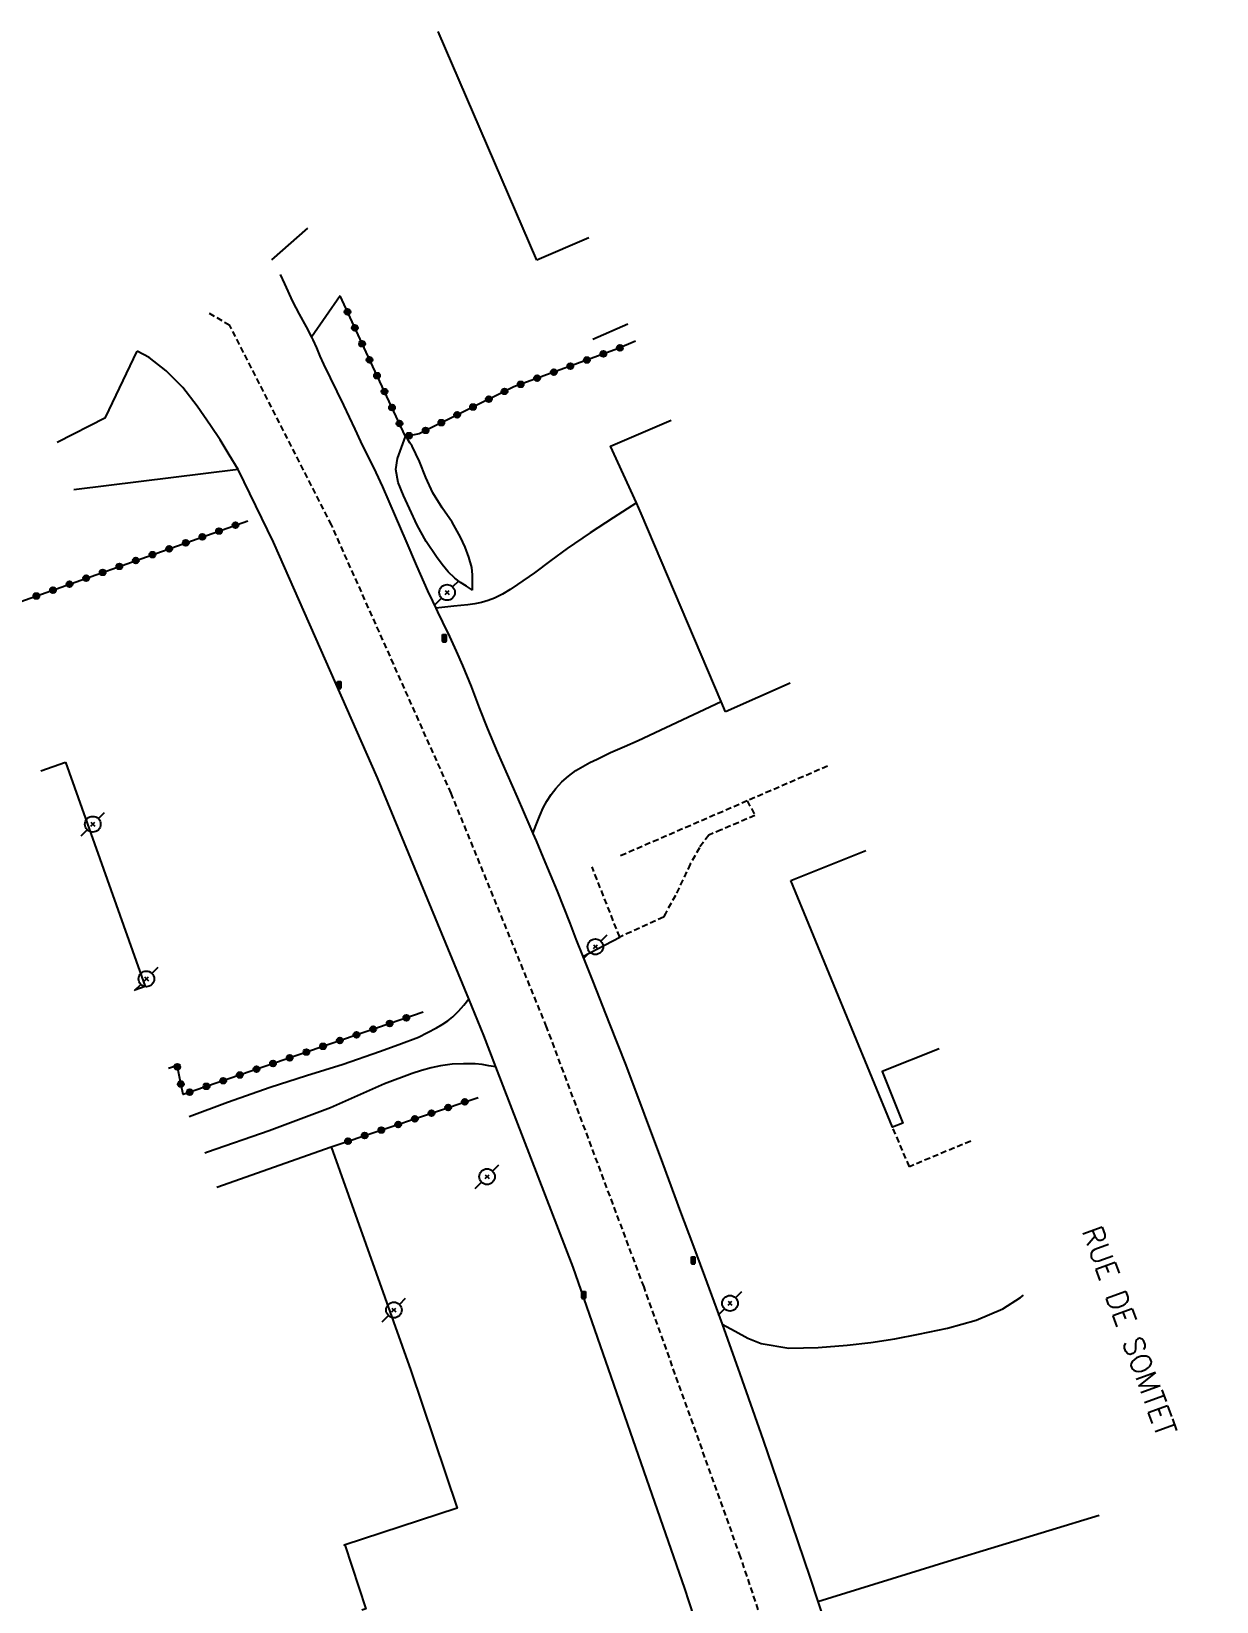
# Model space of a CAD drawing. Header units: millimetres. Extents: x 170000 to 171000, y 110000 to 111000.
# Drawn here: x 170208.5 to 170309.3, y 110416.7 to 110550.4 of the extents above; entities that cross this region are included whole.
import ezdxf
from ezdxf.enums import TextEntityAlignment as Align

# ---------------------------------------------------------------- set-up
doc = ezdxf.new("R2010")
doc.units = ezdxf.units.MM
doc.linetypes.add('DASHED', pattern=[0.75, 0.5, -0.25])
doc.layers.get('0').update_dxf_attribs({"linetype": 'CONTINUOUS'})
for name, color, linetype in [('W0001', 6, 'DASHED'), ('W0008', 7, 'CONTINUOUS'), ('W0017', 7, 'CONTINUOUS'), ('W0101', 7, 'CONTINUOUS'), ('W0104', 1, 'CONTINUOUS'), ('W0112', 1, 'DASHED'), ('W0211', 2, 'CONTINUOUS'), ('W0214', 2, 'CONTINUOUS'), ('W0303', 7, 'CONTINUOUS'), ('W0323', 7, 'CONTINUOUS'), ('W0401', 7, 'CONTINUOUS'), ('W0473', 7, 'CONTINUOUS'), ('W0989', 7, 'CONTINUOUS')]:
    doc.layers.add(name, color=color, linetype=linetype)
doc.styles.get("Standard").update_dxf_attribs({"font": 'romans.shx', "width": 0.85})

# ---------------------------------------------------------------- blocks, each defined once
blk = doc.blocks.new('T473')
for p, q in [((-0.166667, 0.166667), (0.166667, -0.166667)), ((-0.166667, -0.166667), (0.166667, 0.166667)), ((0.500001, 0.500001), (1.000002, 1.000002)), ((-1.000002, -1.000002), (-0.500001, -0.500001))]:
    blk.add_line(p, q)
blk.add_ellipse((0, 0), major_axis=(0.471405, 0.471405), ratio=1, start_param=5.4977871438, end_param=11.780972451)
blk = doc.blocks.new('T401')
for p, q in [((-0.3, 0.3), (0, 0.3)), ((-0.3, -0.25), (-0.3, 0.3)), ((-0.3, 0.15), (0, 0.15)), ((-0.3, 0), (0, 0)), ((0, 0.3), (0, -0.25)), ((-0.3, -0.15), (0, -0.15)), ((-0.3, -0.25), (-0.3, -0.3)), ((-0.3, -0.3), (0, -0.3)), ((0, -0.3), (0, -0.25))]:
    blk.add_line(p, q)
blk = doc.blocks.new('t323o')
at = {"color": 0, "linetype": 'Continuous'}
for radius in [0.25, 0.15]:
    blk.add_circle((0, 0), radius, dxfattribs=at)

msp = doc.modelspace()

# ---------------------------------------------------------------- linework, layer by layer
at = {"layer": 'W0001'}
msp.add_lwpolyline([(170309.34, 110297.71), (170306.42, 110308.38), (170301.17, 110322.94), (170295.67, 110340.72), (170291.38, 110352.95), (170284.72, 110371.81), (170279.08, 110389.32), (170273.66, 110406.08), (170268.82, 110420.54), (170260.6, 110443.52), (170252.31, 110465.67), (170244.18, 110485.57), (170234, 110508.4), (170225.33, 110525.38), (170223.55, 110526.45)], dxfattribs=at)
at = {"layer": 'W0008'}
for points in [[(170229.64, 110529.71), (170230, 110528.93), (170230.67, 110527.42), (170231.25, 110526.34), (170231.84, 110525.26), (170232.29, 110524.38), (170232.4, 110524.16), (170232.71, 110523.47), (170233.01, 110522.77), (170233.32, 110522.08), (170233.88, 110520.92), (170234.45, 110519.77), (170235.02, 110518.61), (170235.5, 110517.58), (170235.98, 110516.54), (170236.47, 110515.5), (170236.9, 110514.62), (170237.34, 110513.74), (170237.77, 110512.86), (170238.33, 110511.63), (170238.87, 110510.39), (170239.41, 110509.16), (170240.32, 110507.04), (170241.22, 110504.91), (170242.16, 110502.8), (170242.59, 110501.9), (170242.88, 110501.32), (170243.03, 110501.01), (170243.46, 110500.11), (170244.04, 110498.89), (170244.61, 110497.66), (170245.16, 110496.43), (170245.89, 110494.64), (170246.58, 110492.83), (170247.29, 110491.04), (170248.11, 110489.09), (170248.96, 110487.15), (170249.81, 110485.21), (170250.34, 110483.97), (170250.88, 110482.73), (170251.14, 110482.12), (170251.42, 110481.49), (170252.02, 110480.07), (170252.61, 110478.65), (170253.2, 110477.23), (170253.74, 110475.86), (170254.28, 110474.49), (170254.81, 110473.12), (170255.39, 110471.65), (170256.23, 110469.54), (170257.64, 110465.97), (170259.04, 110462.4), (170260.62, 110458.24), (170262.17, 110454.07), (170263.72, 110449.9), (170264.74, 110447.18), (170265.75, 110444.45), (170266.75, 110441.73), (170267.25, 110440.34), (170268.77, 110436.12), (170270.74, 110430.48), (170272.68, 110424.84), (170274.71, 110418.8), (170275.39, 110416.75), (170276.72, 110412.75)], [(170226.04, 110513.11), (170225.28, 110514.37), (170224.51, 110515.64), (170223.71, 110516.87), (170222.56, 110518.5), (170221.34, 110520.09), (170219.93, 110521.52), (170218.47, 110522.66), (170217.46, 110523.19)], [(170299.53, 110311.62), (170292.21, 110333.05), (170281.38, 110365.54), (170277.13, 110378.43), (170269.9, 110400.06), (170267.89, 110406.18), (170264.45, 110416.71), (170264.07, 110417.86), (170254.56, 110445.21), (170247.99, 110462.26), (170246.96, 110464.94), (170245.68, 110468.05), (170237.9, 110486.88), (170229.07, 110506.93), (170226.04, 110513.11)]]:
    msp.add_lwpolyline(points, dxfattribs=at)
at = {"layer": 'W0017'}
for points in [[(170228.93, 110530.98), (170231.98, 110533.66)], [(170234.73, 110527.92), (170232.29, 110524.38)], [(170210.65, 110515.44), (170214.76, 110517.54), (170217.46, 110523.19)], [(170226.04, 110513.11), (170212.06, 110511.38)], [(170259.95, 110510.28), (170257.98, 110509), (170256.02, 110507.72), (170254.07, 110506.4), (170252.66, 110505.37), (170251.27, 110504.32), (170249.84, 110503.33), (170249.2, 110502.91), (170248.55, 110502.5), (170247.87, 110502.16), (170247.33, 110501.96), (170246.77, 110501.8), (170246.2, 110501.68), (170245.61, 110501.59), (170245.01, 110501.53), (170244.41, 110501.48), (170243.9, 110501.42), (170243.39, 110501.37), (170242.88, 110501.32)], [(170251.14, 110482.12), (170251.42, 110482.86), (170251.7, 110483.59), (170252.02, 110484.31), (170252.34, 110484.88), (170252.69, 110485.45), (170253.08, 110485.97), (170253.6, 110486.52), (170254.18, 110487.02), (170254.8, 110487.48), (170255.38, 110487.84), (170256, 110488.16), (170256.61, 110488.47), (170257.76, 110489.02), (170258.93, 110489.53), (170260.1, 110490.04), (170262.46, 110491.14), (170264.82, 110492.25), (170267.17, 110493.36)], [(170255.39, 110471.65), (170258.53, 110473.31)], [(170221.87, 110458.03), (170225.15, 110459.24), (170228.77, 110460.52), (170231.88, 110461.52), (170235, 110462.49), (170238.08, 110463.56), (170239.74, 110464.16), (170241.39, 110464.79), (170242.95, 110465.58), (170243.43, 110465.87), (170243.9, 110466.17), (170244.34, 110466.51), (170244.82, 110466.99), (170245.25, 110467.52), (170245.68, 110468.05)], [(170247.99, 110462.26), (170247.4, 110462.36), (170246.81, 110462.45), (170246.22, 110462.51), (170245.24, 110462.53), (170244.26, 110462.48), (170243.28, 110462.35), (170242.47, 110462.17), (170241.67, 110461.94), (170240.87, 110461.7), (170238.51, 110460.82), (170236.21, 110459.78), (170233.9, 110458.77), (170228.69, 110456.82), (170223.44, 110454.99), (170223.21, 110454.9)], [(170267.25, 110440.34), (170268.35, 110439.75), (170269.45, 110439.16), (170270.57, 110438.7), (170272.94, 110438.3), (170275.42, 110438.36), (170277.89, 110438.57), (170279.92, 110438.78), (170281.95, 110439.09), (170283.96, 110439.49), (170286.44, 110440.02), (170288.88, 110440.68), (170291.14, 110441.67), (170292.66, 110442.62), (170292.91, 110442.82)], [(170275.39, 110416.75), (170286.5, 110420.18), (170299.35, 110424.08)]]:
    msp.add_lwpolyline(points, dxfattribs=at)
at = {"layer": 'W0101'}
for points in [[(170267.54, 110492.5), (170267.17, 110493.36), (170260.36, 110509.38), (170259.95, 110510.28), (170257.75, 110515.12), (170262.92, 110517.32)], [(170273.04, 110494.92), (170267.54, 110492.5)], [(170209.26, 110487.46), (170211.36, 110488.2)], [(170211.36, 110488.2), (170218.13, 110469.11), (170217.25, 110468.8)], [(170273.1, 110478.14), (170279.47, 110480.69)], [(170285.71, 110463.79), (170280.88, 110461.86), (170282.64, 110457.48), (170281.76, 110457.12), (170273.1, 110478.14)], [(170224.24, 110452.03), (170233.98, 110455.45)], [(170233.98, 110455.45), (170240.75, 110436.41), (170244.69, 110424.7), (170235.09, 110421.54), (170235.13, 110421.56), (170236.92, 110416.13), (170236.59, 110416.01)]]:
    msp.add_lwpolyline(points, dxfattribs=at)
at = {"layer": 'W0104'}
for points in [[(170251.49, 110530.93), (170243.07, 110550.42)], [(170255.91, 110532.84), (170251.49, 110530.93)]]:
    msp.add_lwpolyline(points, dxfattribs=at)
at = {"layer": 'W0112'}
for points in [[(170276.23, 110487.87), (170269.39, 110484.91), (170258.44, 110480.16)], [(170269.39, 110484.91), (170270.04, 110483.66), (170267.18, 110482.44), (170266.11, 110481.98), (170265.31, 110480.92), (170264.54, 110479.53), (170263.28, 110476.85), (170262.42, 110475.32), (170262.25, 110475.01), (170258.53, 110473.31), (170256.18, 110479.28)], [(170288.41, 110455.94), (170283.19, 110453.76), (170281.76, 110457.12)]]:
    msp.add_lwpolyline(points, dxfattribs=at)
at = {"layer": 'W0211'}
msp.add_lwpolyline([(170246, 110502.86), (170245.99, 110503.5), (170245.99, 110504.14), (170245.93, 110504.77), (170245.7, 110505.65), (170245.37, 110506.52), (170244.99, 110507.36), (170244.26, 110508.64), (170243.41, 110509.87), (170242.62, 110511.12), (170242.03, 110512.45), (170241.5, 110513.81), (170240.86, 110515.1), (170240.68, 110515.39), (170240.49, 110515.66), (170240.31, 110515.94)], dxfattribs=at)
at = {"layer": 'W0214'}
msp.add_lwpolyline([(170246, 110502.86), (170245.49, 110503.19), (170244.98, 110503.51), (170244.49, 110503.87), (170243.93, 110504.42), (170243.42, 110505.03), (170242.94, 110505.67), (170242.06, 110506.98), (170241.3, 110508.37), (170240.63, 110509.81), (170240.12, 110510.9), (170239.66, 110512.01), (170239.47, 110513.13), (170239.62, 110514.06), (170239.96, 110515), (170240.31, 110515.94)], dxfattribs=at)
at = {"layer": 'W0303'}
msp.add_lwpolyline([(170259.23, 110525.49), (170256.25, 110524.2)], dxfattribs=at)
at = {"layer": 'W0323'}
for points in [[(170259.88, 110524.06), (170258.35, 110523.4), (170249.52, 110520.16), (170241.45, 110516.17), (170240.31, 110515.94), (170237.11, 110522.73), (170234.73, 110527.92)], [(170203.22, 110500.34), (170226.89, 110508.76)], [(170241.79, 110466.93), (170221.36, 110459.92), (170220.85, 110462.37), (170220.11, 110462.12)], [(170233.98, 110455.45), (170246.47, 110459.65)]]:
    msp.add_lwpolyline(points, dxfattribs=at)

# ---------------------------------------------------------------- block references
for p, rotation in [((170235.36, 110526.55), 114.5676928098353), ((170235.98, 110525.19), 114.5676928098353), ((170236.6, 110523.83), 114.5676928098353), ((170258.55, 110523.48), 203.2868182686917), ((170237.23, 110522.46), 115.2397397773667), ((170255.73, 110522.44), 200.1773075806057), ((170257.14, 110522.96), 200.1773075806057), ((170237.87, 110521.11), 115.2397397773667), ((170251.51, 110520.89), 200.1773075806057), ((170252.92, 110521.4), 200.1773075806057), ((170254.33, 110521.92), 200.1773075806057), ((170238.51, 110519.75), 115.2397397773667), ((170248.73, 110519.77), 206.275006034), ((170250.1, 110520.37), 200.1773075806057), ((170239.15, 110518.39), 115.2397397773667), ((170246.04, 110518.44), 206.275006034), ((170247.39, 110519.1), 206.275006034), ((170239.79, 110517.04), 115.2397397773667), ((170243.35, 110517.11), 206.275006034), ((170244.7, 110517.77), 206.275006034), ((170240.59, 110516), 191.3196059131597), ((170242.01, 110516.45), 206.275006034), ((170223, 110507.38), 19.57935434416138), ((170224.42, 110507.88), 19.57935434416138), ((170225.83, 110508.38), 19.57935434416138), ((170220.18, 110506.37), 19.57935434416138), ((170221.59, 110506.88), 19.57935434416138), ((170215.94, 110504.87), 19.57935434416138), ((170217.35, 110505.37), 19.57935434416138), ((170218.76, 110505.87), 19.57935434416138), ((170211.7, 110503.36), 19.57935434416138), ((170213.11, 110503.86), 19.57935434416138), ((170214.52, 110504.36), 19.57935434416138), ((170208.87, 110502.35), 19.57935434416138), ((170210.29, 110502.85), 19.57935434416138), ((170238.95, 110465.96), 198.955904334436), ((170240.37, 110466.44), 198.955904334436), ((170234.7, 110464.5), 198.955904334436), ((170236.12, 110464.98), 198.955904334436), ((170237.54, 110465.47), 198.955904334436), ((170231.86, 110463.52), 198.955904334436), ((170233.28, 110464.01), 198.955904334436), ((170220.87, 110462.27), 101.8298110741652), ((170227.61, 110462.06), 198.955904334436), ((170229.02, 110462.55), 198.955904334436), ((170230.44, 110463.03), 198.955904334436), ((170221.18, 110460.8), 101.8298110741652), ((170223.35, 110460.6), 198.955904334436), ((170224.77, 110461.08), 198.955904334436), ((170226.19, 110461.57), 198.955904334436), ((170221.93, 110460.11), 198.955904334436), ((170245.35, 110459.28), 18.60537330260723), ((170241.09, 110457.84), 18.60537330260723), ((170242.51, 110458.32), 18.60537330260723), ((170243.93, 110458.8), 18.60537330260723), ((170238.24, 110456.88), 18.60537330260723), ((170239.67, 110457.36), 18.60537330260723), ((170235.4, 110455.93), 18.60537330260723), ((170236.82, 110456.41), 18.60537330260723)]:
    msp.add_blockref('t323o', p, dxfattribs=dict(at, rotation=rotation))
at = {"layer": 'W0401'}
for p in [(170243.75, 110498.76), (170234.8, 110494.77), (170264.93, 110445.79), (170255.61, 110442.84)]:
    msp.add_blockref('T401', p, dxfattribs=at)
at = {"layer": 'W0473'}
for p in [(170243.84, 110502.65), (170213.68, 110482.92), (170256.46, 110472.49), (170218.24, 110469.75), (170247.24, 110452.91), (170239.31, 110441.56), (170267.92, 110442.13)]:
    msp.add_blockref('T473', p, dxfattribs=at)

# ---------------------------------------------------------------- texts
at = {"layer": 'W0989'}
msp.add_text('RUE DE SOMTET  ', height=1.75, rotation=290.0943, dxfattribs=at).set_placement((170302.32, 110438.64), align=Align.MIDDLE_CENTER)

doc.saveas('drawing.dxf')
